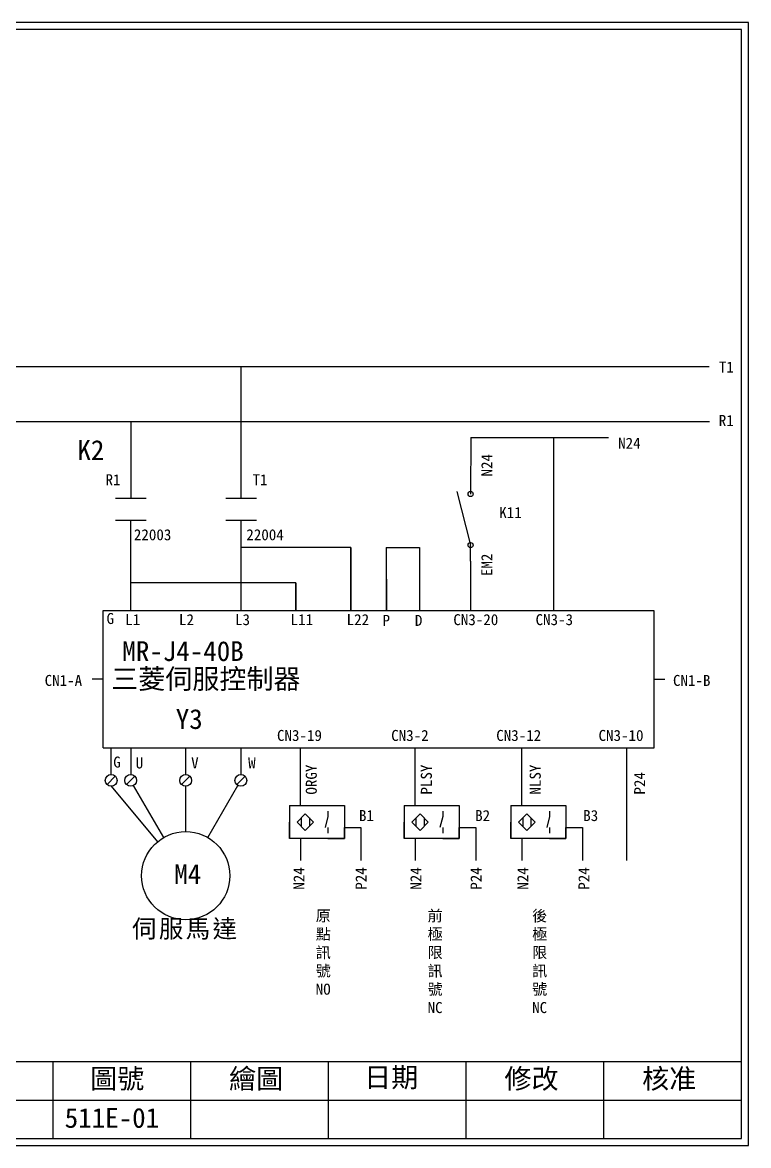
# Model space of a CAD drawing. Extents: x 10 to 297, y 3 to 207.
# Drawn here: x 165.2 to 297, y 3 to 207 of the extents above; entities that cross this region are included whole.
import ezdxf

# ---------------------------------------------------------------- set-up
doc = ezdxf.new("R2010")
doc.units = 0
doc.layers.get('0').update_dxf_attribs({"linetype": 'CONTINUOUS'})
for name, color, linetype in [('7', 7, 'CONTINUOUS'), ('圖框層', 7, 'CONTINUOUS'), ('標尺寸層', 3, 'CONTINUOUS')]:
    doc.layers.add(name, color=color, linetype=linetype)
doc.styles.add('CNS', font='romanc.shx', dxfattribs={"bigfont": 'chineset.shx'})
doc.styles.add('STSL', font='kaiu.ttf')
doc.styles.add('標楷體', font='kaiu.ttf')

msp = doc.modelspace()

# ---------------------------------------------------------------- linework, layer by layer
for p, q in [((204.85, 144.49), (204.86, 120.56)), ((184.87, 134.48), (184.87, 120.56)), ((204.82, 116.59), (204.82, 111.6)), ((246.54, 109.13), (246.54, 112.05)), ((204.84, 75.21), (204.84, 70.38)), ((182.05, 70.07), (180.54, 68.55)), ((185.6, 70.07), (184.08, 68.55)), ((195.58, 70.07), (194.07, 68.55)), ((205.6, 70.07), (204.08, 68.55)), ((190.83, 58.94), (185.37, 68.38)), ((198.83, 58.94), (204.29, 68.39))]:
    msp.add_line(p, q)
for centre, radius in [((181.3, 69.31), 1.07), ((184.84, 69.31), 1.07), ((194.82, 69.31), 1.07), ((204.84, 69.31), 1.07), ((194.83, 52.01), 8)]:
    msp.add_circle(centre, radius)
at = {"layer": '7'}
for centre in [(246.54, 121.33), (246.54, 112.05)]:
    msp.add_circle(centre, 0.464, dxfattribs=at)
at = {"layer": '圖框層', "color": 7}
for p, q in [((297, 206.97), (10, 206.97)), ((297, 3), (297, 206.97)), ((295.75, 205.72), (11.25, 205.72)), ((295.75, 4.25), (295.75, 205.72)), ((11.25, 18.25), (295.75, 18.25)), ((170.75, 4.25), (170.75, 18.25)), ((195.75, 4.25), (195.75, 18.25)), ((220.75, 4.25), (220.75, 18.25)), ((245.75, 4.25), (245.75, 18.25)), ((270.75, 4.25), (270.75, 18.25)), ((145.75, 11.25), (295.75, 11.25)), ((11.25, 4.25), (295.75, 4.25)), ((10, 3), (297, 3))]:
    msp.add_line(p, q, dxfattribs=at)
at = {"layer": '標尺寸層', "color": 7}
for p, q in [((114.35, 144.49), (289.88, 144.49)), ((138.27, 134.49), (289.94, 134.49)), ((246.57, 131.61), (246.54, 121.33)), ((246.57, 131.61), (261.57, 131.61)), ((261.57, 131.61), (261.57, 100.2)), ((261.57, 131.61), (271.57, 131.61)), ((182.09, 120.56), (187.66, 120.56)), ((202.09, 120.56), (207.66, 120.56)), ((244.04, 121.8), (246.54, 112.05)), ((182.09, 116.59), (187.66, 116.59)), ((184.82, 116.59), (184.82, 111.59)), ((202.09, 116.59), (207.66, 116.59)), ((184.82, 111.59), (184.83, 100.2)), ((224.82, 111.61), (204.82, 111.6)), ((204.82, 111.6), (204.82, 105.22)), ((224.82, 111.61), (224.83, 100.22)), ((224.82, 111.59), (224.83, 100.2)), ((224.83, 110.22), (224.83, 111.61)), ((224.83, 105.22), (224.83, 110.22)), ((224.83, 105.2), (224.83, 110.2)), ((231.24, 111.61), (231.25, 100.22)), ((231.24, 111.61), (237.24, 111.61)), ((231.24, 111.59), (231.25, 100.2)), ((231.25, 110.22), (231.25, 111.61)), ((231.25, 105.22), (231.25, 110.22)), ((231.25, 105.2), (231.25, 110.2)), ((237.24, 111.61), (237.24, 100.2)), ((237.24, 111.61), (237.24, 100.2)), ((246.54, 109.13), (246.54, 108.66)), ((246.54, 108.66), (246.54, 100.2)), ((214.83, 105.22), (184.82, 105.21)), ((204.82, 105.22), (204.83, 100.21)), ((214.82, 105.22), (214.83, 100.22)), ((214.83, 100.22), (214.83, 105.22)), ((224.83, 100.22), (224.83, 105.22)), ((224.83, 100.2), (224.83, 105.2)), ((231.25, 100.22), (231.25, 105.22)), ((231.25, 100.2), (231.25, 105.2)), ((179.83, 75.2), (179.83, 100.2)), ((179.83, 100.2), (279.83, 100.2)), ((184.83, 100.2), (194.83, 100.2)), ((204.83, 100.21), (204.83, 100.2)), ((279.83, 100.2), (279.83, 75.2)), ((179.83, 87.7), (177.83, 87.7)), ((279.83, 87.7), (281.83, 87.7)), ((179.83, 75.2), (279.83, 75.2)), ((181.3, 70.38), (181.3, 75.2)), ((184.84, 75.2), (184.84, 70.38)), ((194.82, 70.38), (194.82, 75.21)), ((215.64, 64.74), (215.64, 75.2)), ((236.48, 64.74), (236.48, 75.2)), ((255.86, 64.74), (255.86, 75.2)), ((274.84, 75.2), (279.84, 75.2)), ((274.84, 75.2), (274.84, 54.74)), ((181.3, 68.24), (189.7, 58.16)), ((194.83, 60.01), (194.82, 68.24)), ((213.64, 64.74), (213.64, 58.74)), ((213.64, 64.74), (223.64, 64.74)), ((216.53, 63.24), (215.03, 61.74)), ((218.03, 61.74), (216.53, 63.24)), ((220.64, 63.74), (220.64, 62.74)), ((223.64, 64.74), (223.64, 58.74)), ((234.48, 64.74), (234.48, 58.74)), ((234.48, 64.74), (244.48, 64.74)), ((237.37, 63.24), (235.87, 61.74)), ((238.87, 61.74), (237.37, 63.24)), ((241.48, 63.74), (241.48, 62.74)), ((244.48, 64.74), (244.48, 58.74)), ((253.86, 64.74), (253.86, 58.74)), ((253.86, 64.74), (263.86, 64.74)), ((256.75, 63.24), (255.25, 61.74)), ((258.25, 61.74), (256.75, 63.24)), ((260.86, 63.74), (260.86, 62.74)), ((263.86, 64.74), (263.86, 58.74)), ((213.64, 58.74), (213.64, 61.74)), ((215.03, 61.74), (216.53, 60.24)), ((215.78, 62.49), (215.78, 60.99)), ((216.53, 60.24), (218.03, 61.74)), ((217.28, 62.49), (217.28, 60.99)), ((220.64, 62.74), (220.14, 60.74)), ((234.48, 58.74), (234.48, 61.74)), ((235.87, 61.74), (237.37, 60.24)), ((236.62, 62.49), (236.62, 60.99)), ((237.37, 60.24), (238.87, 61.74)), ((238.12, 62.49), (238.12, 60.99)), ((241.48, 62.74), (240.98, 60.74)), ((253.86, 58.74), (253.86, 61.74)), ((255.25, 61.74), (256.75, 60.24)), ((256, 62.49), (256, 60.99)), ((256.75, 60.24), (258.25, 61.74)), ((257.5, 62.49), (257.5, 60.99)), ((260.86, 62.74), (260.36, 60.74)), ((220.64, 60.74), (220.64, 59.74)), ((223.64, 58.74), (223.64, 60.74)), ((223.64, 60.74), (226.64, 60.74)), ((226.64, 60.74), (226.64, 54.74)), ((241.48, 60.74), (241.48, 59.74)), ((244.48, 58.74), (244.48, 60.74)), ((244.48, 60.74), (247.48, 60.74)), ((247.48, 60.74), (247.48, 54.74)), ((260.86, 60.74), (260.86, 59.74)), ((263.86, 58.74), (263.86, 60.74)), ((263.86, 60.74), (266.86, 60.74)), ((266.86, 60.74), (266.86, 54.74)), ((223.64, 58.74), (213.64, 58.74)), ((215.64, 58.74), (215.64, 54.74)), ((220.64, 58.74), (223.64, 58.74)), ((244.48, 58.74), (234.48, 58.74)), ((236.48, 58.74), (236.48, 54.74)), ((241.48, 58.74), (244.48, 58.74)), ((263.86, 58.74), (253.86, 58.74)), ((255.86, 58.74), (255.86, 54.74)), ((260.86, 58.74), (263.86, 58.74))]:
    msp.add_line(p, q, dxfattribs=at)

# ---------------------------------------------------------------- texts
at = {"color": 0, "insert": (194.83, 44.01), "char_height": 3.25, "width": 24.1454, "attachment_point": 2, "style": '標楷體'}
msp.add_mtext('{\\T1.1;伺服馬達}', dxfattribs=at)
at = {"layer": '圖框層', "color": 4, "style": 'STSL'}
for s, height, p in [('T1', 2, (291.6, 143.39)), ('R1', 2, (291.6, 133.68)), ('K2', 3.6, (175.16, 127.51)), ('N24', 2, (273.33, 129.55)), ('R1', 2, (180.27, 122.92)), ('T1', 2, (206.96, 122.92)), ('K11', 2, (251.74, 116.96)), ('22003', 2, (185.42, 112.93)), ('22004', 2, (205.83, 112.93)), ('G', 2, (180.46, 97.72)), ('L1', 2, (183.85, 97.51)), ('L2', 2, (193.61, 97.51)), ('L3', 2, (203.78, 97.51)), ('L11', 2, (213.87, 97.51)), ('L22', 2, (224.04, 97.51)), ('P', 2, (230.56, 97.38)), ('D', 2, (236.43, 97.38)), ('CN3-20', 2, (243.41, 97.51)), ('CN3-3', 2, (258.34, 97.51)), ('MR-J4-40B ', 3.6, (183.32, 91)), ('三菱伺服控制器', 3.6, (181.3, 85.96)), ('CN1-A', 2, (169.22, 86.47)), ('CN1-B', 2, (283.29, 86.47)), ('Y3', 3.6, (193.02, 78.66)), ('CN3-19', 2, (211.4, 76.48)), ('CN3-2', 2, (232.13, 76.48)), ('CN3-12', 2, (251.2, 76.48)), ('CN3-10', 2, (269.77, 76.48)), ('G', 2, (181.68, 71.64)), ('U', 2, (185.75, 71.49)), ('V', 2, (195.81, 71.49)), ('W', 2, (206.16, 71.49)), ('B1', 2, (226.28, 61.93)), ('B2', 2, (247.37, 61.93)), ('B3', 2, (266.99, 61.93)), ('M4', 3.6, (192.74, 50.49)), ('圖號', 3.6, (177.47, 13.34)), ('繪圖', 3.6, (202.69, 13.34)), ('日期', 3.6, (227.22, 13.59)), ('修改', 3.6, (252.69, 13.34)), ('核准', 3.6, (277.69, 13.34)), ('511E-01', 3.6, (172.86, 6.22))]:
    msp.add_text(s, height=height, dxfattribs=at).set_placement(p)
for s, p in [('N24', (250.48, 124.52)), ('EM2', (250.48, 106.42)), ('ORGY', (218.62, 66.74)), ('PLSY', (239.51, 66.74)), ('NLSY', (259.28, 66.74)), ('P24', (278.23, 66.74)), ('N24', (216.39, 49.46)), ('P24', (227.65, 49.46)), ('N24', (237.6, 49.46)), ('P24', (248.53, 49.46)), ('N24', (257.02, 49.46)), ('P24', (268.11, 49.46))]:
    msp.add_text(s, height=2, rotation=90, dxfattribs=at).set_placement(p)
at = {"layer": '標尺寸層', "color": 7, "char_height": 2, "width": 4.1392, "attachment_point": 1, "style": 'CNS'}
for s, insert in [('{\\fDFKai-SB|b0|i0|c136|p65;原點訊號\\PNO}', (218.43, 45.73)), ('{\\fDFKai-SB|b0|i0|c136|p65;前極限訊號\\PNC}', (238.74, 45.73)), ('{\\fDFKai-SB|b0|i0|c136|p65;後極限訊號\\PNC}', (257.72, 45.73))]:
    msp.add_mtext(s, dxfattribs=dict(at, insert=insert))

doc.saveas('drawing.dxf')
